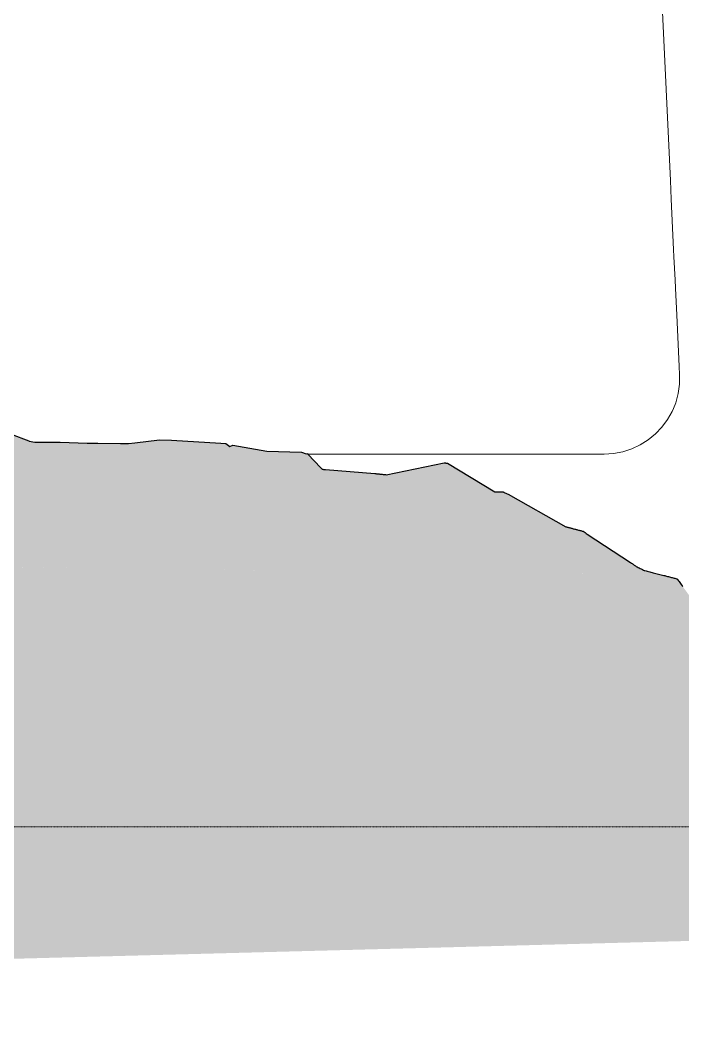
# Model space of a CAD drawing. Header units: inches. Extents: x -10205 to 13964, y -460 to 30702.
# Drawn here: x 835 to 2939, y 7931 to 11147 of the extents above; entities that cross this region are included whole.
import ezdxf

# ---------------------------------------------------------------- set-up
doc = ezdxf.new("R2010")
doc.units = ezdxf.units.IN
doc.header["$MEASUREMENT"] = 0
doc.linetypes.add('Aligning Line 1_8_', pattern=[0.25, 0.125, -0.125])
for name, color, linetype, lineweight in [('0-1', 7, 'Continuous', 5), ('C-TOPO', 7, 'Continuous', 9), ('C-TOPO-2', 130, 'Continuous', 25), ('G-ANNO-SYMB', 111, 'Aligning Line 1_8_', 9)]:
    doc.layers.add(name, color=color, linetype=linetype, lineweight=lineweight)
pattern_1 = [(0, (0, 0), (48, 48), [48, -48]), (0, (0, 18), (48, 48), [48, -48]), (0, (0, 36), (48, 48), [48, -48]), (90, (6, 42), (-48, 48), [48, -48]), (90, (24, 42), (-48, 48), [48, -48]), (90, (42, 42), (-48, 48), [48, -48])]

# ---------------------------------------------------------------- blocks, each defined once
blk = doc.blocks.new('1750 Ox - Topography_rvt-1-SITE PLAN - CAD FILE')
at = {"layer": 'C-TOPO'}
h = blk.add_hatch(dxfattribs=at)
h.set_pattern_fill('FP_19', color=256, style=0, pattern_type=2)
h.set_pattern_definition(pattern_1)
h.paths.add_polyline_path([(1203.9, 9769.2), (1748.4, 9769.2), (1747.1, 9770.5), (1743.4, 9770.3), (1728.8, 9775.5), (1617.9, 9778.3), (1509.9, 9797.8), (1501.2, 9792.9), (1488.3, 9802.6), (1316.1, 9813.5), (1277, 9814.6), (1199.6, 9805.2)], flags=0)
h.paths.add_polyline_path([(-8082.9, 7930.9), (4486.5, 8262.9), (4517, 8983.4), (4514.7, 10456.4), (4514.7, 9846.9), (4509, 10078.3), (4499.6, 10135.1), (4498.6, 9482.7), (4489.2, 9305.6), (4462.4, 9308.9), (4326.9, 9247.4), (4317.4, 9240.9), (4210.2, 9242), (4204.1, 9247.9), (4179.4, 9286.7), (4166.8, 9298), (4019.5, 9302.8), (4021.9, 9240.1), (4024.4, 9168.1), (4026.8, 9095.6), (4028.9, 9023.7), (4030.6, 8961.7), (4031.9, 8908), (4033.1, 8850.1), (4034.2, 8792.3), (4035.2, 8734.4), (4035.9, 8676.6), (4036.5, 8618.8), (4036.9, 8560), (4037.1, 8503.5), (4037.1, 8474.7), (3008.4, 8480.1), (3008.2, 8609.1), (3007.9, 8693.9), (3007.6, 8742.7), (3007.4, 8775.3), (3006.9, 8827.8), (3006.4, 8869.3), (3005.5, 8933.7), (3005, 8961.7), (3004.4, 8987.6), (3003.7, 9021.3), (3002.8, 9052.5), (3001.4, 9095.6), (3000.4, 9122.1), (3000, 9131.4), (2998.9, 9153.2), (2997.8, 9172.9), (2996.7, 9190.8), (2995.5, 9206.8), (2993.8, 9225.4), (2993, 9233.9), (2991.7, 9245.1), (2990.3, 9255.1), (2989, 9263.7), (2987.4, 9272.1), (2986.2, 9277.8), (2984.7, 9283.5), (2983.6, 9287.1), (2938.7, 9348.1), (2934.2, 9351.1), (2928.9, 9354.1), (2923.3, 9357), (2917.4, 9359.7), (2911.1, 9362.3), (2904.5, 9364.7), (2897.5, 9367), (2890.2, 9369.1), (2882.5, 9371.1), (2874.3, 9373), (2865.8, 9374.8), (2856.9, 9376.4), (2847.6, 9377.9), (2837.9, 9379.4), (2827.7, 9380.7), (2813.9, 9382.2), (2806.1, 9383), (2794.7, 9384), (2780.3, 9385.1), (2764, 9386.2), (2744.2, 9387.3), (2723.3, 9388.2), (2701.3, 9389), (2678.2, 9389.7), (2645.5, 9390.4), (2606.2, 9391), (2564.1, 9391.5), (2502.4, 9392), (2236.7, 9394), (2021.7, 9395.9), (1801.5, 9398), (1596, 9400.1), (1400.9, 9402.3), (1208, 9404.7), (1036.6, 9406.9), (888, 9409.1), (735, 9411.5), (359.7, 9417.5), (283.6, 9418.5), (223.4, 9419.1), (176.6, 9419.4), (141.2, 9419.5), (109, 9419.4), (80.1, 9419.1), (59.4, 9418.8), (41, 9418.3), (24.8, 9417.7), (14.2, 9417.1), (4.7, 9416.4), (-1, 9415.9), (-6.2, 9415.3), (-11.1, 9414.5), (-15.5, 9413.7), (-19.6, 9412.8), (-23.3, 9411.7), (-26.8, 9410.5), (-29.9, 9409.1), (-32.8, 9407.6), (-34.2, 9406.8), (-36.8, 9405), (-39.2, 9403), (-41.5, 9400.8), (-43.7, 9398.4), (-44.7, 9397), (-45.7, 9395.4), (-46.7, 9393.4), (-47.7, 9390.9), (-48.6, 9387.8), (-49.5, 9384.1), (-50.4, 9379.5), (-51.3, 9374), (-52.1, 9367.5), (-52.9, 9359.8), (-53.7, 9350.9), (-54.4, 9340.7), (-55.1, 9328.9), (-55.8, 9315.6), (-56.6, 9296.6), (-57.3, 9276), (-57.7, 9265.2), (-58.6, 9229.5), (-59.3, 9196.6), (-60.2, 9139.3), (-61, 9071.8), (-61.7, 8989.1), (-62.2, 8902.5), (-62.6, 8799), (-62.9, 8681.6), (-63, 8549.6), (-63.1, 8477.9), (-405.4, 8477.9), (-443.2, 9769.2), (1203.9, 9769.2), (1199.6, 9805.2), (1178.7, 9802.6), (1082.2, 9803.7), (1047.7, 9803.8), (932.7, 9807.3), (881.5, 9807.3), (862.3, 9810.9), (807, 9832.3), (806.9, 9832.1), (779.4, 9833), (777, 9838.1), (662.8, 9854.1), (638.8, 9850.5), (626.5, 9850), (496.6, 9872.4), (420.6, 9863.4), (402.3, 9854.9), (400.9, 9854.9), (399, 9854.1), (329.6, 9819.9), (283.3, 9803.4), (265.5, 9802.9), (233.1, 9815.4), (149.7, 9818.5), (80, 9816), (53.7, 9806.5), (47.5, 9806.7), (47.2, 9806.6), (20.9, 9806.7), (20.6, 9807.7), (-70.6, 9820.1), (-71.6, 9819.9), (-132.8, 9817), (-188.4, 9814.1), (-221.5, 9818.4), (-225.3, 9818.4), (-235.1, 9816.4), (-240.8, 9815.7), (-244.1, 9815.4), (-343.6, 9802.8), (-389.2, 9799.1), (-412, 9797.9), (-419.9, 9797.3), (-515.8, 9788.1), (-539.9, 9786), (-633.2, 9724.5), (-647, 9712.5), (-772.8, 9639.9), (-796.3, 9619.9), (-866.8, 9557.7), (-882.5, 9549.5), (-890.7, 9544.7), (-983.3, 9505.3), (-999.1, 9499.6), (-1097.9, 9495.8), (-1125.6, 9493.6), (-1175.3, 9481.9), (-1269.9, 9470.6), (-1332.9, 9475.6), (-1358.8, 9474.5), (-1374, 9474.8), (-1480.8, 9462.7), (-1526.7, 9465.8), (-1559.9, 9463.4), (-1664.3, 9463.4), (-1766.5, 9466.2), (-1777.7, 9467.6), (-1794.9, 9468.6), (-1808.8, 9470.5), (-1904.9, 9467.7), (-1929.8, 9459.8), (-2072.8, 9435.2), (-2105.9, 9427.5), (-2209.3, 9404.7), (-2217.7, 9402.1), (-2294.1, 9369), (-2312.4, 9362), (-2361.4, 9351.6), (-2365.1, 9350.4), (-2383.2, 9351.6), (-2399.7, 9352.4), (-2541.5, 9356.8), (-2558.3, 9356.9), (-2579, 9357.4), (-2684, 9367.1), (-2729.7, 9357.4), (-2746.8, 9354.6), (-2757.3, 9358.3), (-2885, 9365.9), (-2947.3, 9366.1), (-3002.5, 9367.2), (-3034.8, 9368.1), (-3162, 9387.4), (-3217.3, 9365.3), (-3228.1, 9362.7), (-3247.1, 9362.3), (-3359.8, 9360.9), (-3366.5, 9361.3), (-3382.5, 9363.9), (-3452.7, 9373.6), (-3521.2, 9382.6), (-3527.3, 9382.6), (-3543.2, 9382), (-3652.8, 9374.7), (-3700.1, 9378.9), (-3709.6, 9376.6), (-3767.6, 9358.7), (-3808.4, 9351.8), (-3820.5, 9345), (-3906.4, 9307), (-3913.8, 9303.2), (-3964.2, 9296.3), (-3976.4, 9283.6), (-3979.8, 9285.7), (-3968.7, 8277.4), (-4064.2, 8277.4), (-4064.2, 9302), (-4070.2, 9302.2), (-4070.2, 8277.4), (-4430.2, 8277.4), (-4430.2, 9384.2), (-4509.1, 9380.2), (-4659.7, 9387.1), (-4673.3, 9385.6), (-4686.3, 9386.9), (-4848, 9391.7), (-4874.5, 9381.6), (-5035.5, 9347.8), (-5127.5, 9286.2), (-5180.2, 9269), (-5330.9, 9244.1), (-5351.4, 9241.7), (-5364.9, 9232.1), (-5377.9, 9230.5), (-5603.2, 9178.7), (-5616.1, 9170), (-5633.9, 9170), (-5761, 9104.4), (-5782.5, 9098), (-5874.9, 9051.3), (-5992.6, 8972.9), (-6017, 8973.3), (-6035.3, 8946.1), (-6148.6, 8908.1), (-6175, 8908.8), (-6196.8, 8904.9), (-6395.2, 8924.9), (-6417.6, 8922.6), (-6444.2, 8930.2), (-6555.5, 8990.3), (-6567.9, 8986.9), (-6673.7, 9075.3), (-6812.6, 9069.1), (-6861.7, 9065), (-7131.2, 8860.4), (-7145.8, 8864.8), (-7152.8, 8788.8), (-7161.5, 8784.5), (-7171.8, 8774.4), (-7290, 8714.3), (-7307.8, 8717.9), (-7319.7, 8717.6), (-7346, 8761.2), (-7380.5, 8791.6), (-7398.1, 8782), (-7775.4, 8948.6), (-7834.7, 8938.4), (-7937, 8879.6), (-7976.8, 8916), (-8136.4, 8900.8), (-8327.2, 8864.1), (-8361.6, 8829), (-8415.5, 8750.2), (-8451.2, 8742.7), (-8471.9, 8744.6), (-8464.9, 8454), (-8895.6, 8454), (-8895.7, 8617.6), (-8895.9, 8653), (-9016.4, 8596), (-9040.5, 8557.2), (-9057.5, 8558), (-9115.5, 8464.7), (-9177.1, 8440.8), (-9087.5, 8300.3), (-9586.4, 8277.3), (-8090.7, 7932.8)], flags=0)
h = blk.add_hatch(dxfattribs=at)
h.set_pattern_fill('FP_19', color=256, style=0, pattern_type=2)
h.set_pattern_definition(pattern_1)
h.paths.add_polyline_path([(-197.8, 8477.9), (-63.1, 8477.9), (-63, 8617.5), (-62.7, 8772.6), (-62.4, 8852.4), (-61.9, 8961.7), (-61.4, 9033.9), (-60.6, 9106.9), (-59.8, 9169.2), (-58.8, 9221.7), (-57.7, 9265.2), (-56.6, 9296.6), (-56.5, 9300.7), (-55.8, 9315.6), (-55.1, 9328.9), (-54.4, 9340.7), (-53.7, 9350.9), (-52.5, 9363.4), (-51.8, 9370), (-51.3, 9374), (-50.4, 9379.5), (-49.5, 9384.1), (-48.6, 9387.8), (-47.7, 9390.9), (-46.7, 9393.4), (-45.7, 9395.4), (-44.7, 9397), (-43.7, 9398.4), (-41.5, 9400.8), (-39.2, 9403), (-36.8, 9405), (-34.2, 9406.8), (-31.4, 9408.4), (-28.4, 9409.8), (-25.1, 9411.1), (-21.5, 9412.3), (-17.6, 9413.3), (-13.3, 9414.1), (-8.7, 9414.9), (-3.7, 9415.6), (1.8, 9416.2), (10.9, 9416.9), (21.2, 9417.5), (32.7, 9418), (50, 9418.6), (69.5, 9419), (91.2, 9419.3), (121.4, 9419.4), (155, 9419.5), (199.4, 9419.3), (252.3, 9418.8), (311.2, 9418.1), (390.1, 9417), (510.4, 9415.1), (902.5, 9408.9), (1051.9, 9406.7), (1208, 9404.7), (1384.7, 9402.5), (1579.8, 9400.3), (1789.2, 9398.1), (1997.6, 9396.1), (2195.5, 9394.3), (2384.3, 9392.8), (2583.2, 9391.3), (2628.4, 9390.7), (2662.1, 9390), (2686, 9389.4), (2710.1, 9388.7), (2730.4, 9387.9), (2751, 9386.9), (2770.4, 9385.8), (2788.8, 9384.5), (2800.5, 9383.5), (2814.3, 9382.2), (2822.5, 9381.3), (2833.8, 9379.9), (2842.8, 9378.7), (2852.3, 9377.2), (2861.4, 9375.6), (2870.1, 9373.9), (2878.4, 9372.1), (2887.5, 9369.8), (2893.9, 9368.1), (2901.1, 9365.9), (2908.1, 9363.4), (2914.3, 9361), (2920.4, 9358.4), (2926.2, 9355.6), (2931.7, 9352.5), (2936.7, 9349.5), (2938.6, 9348.3), (2920.6, 9372.8), (2816.2, 9399.7), (2792.8, 9411.2), (2622.1, 9523.8), (2567.9, 9538.4), (2384.3, 9641.6), (2378.9, 9643.5), (2369.6, 9648.6), (2342.3, 9649.3), (2191.4, 9740.4), (2186.9, 9740.6), (2185.4, 9741.5), (2183.8, 9741.2), (2180.9, 9741.6), (1997.6, 9703.6), (1961.6, 9707.3), (1800, 9720.3), (1794.5, 9720.8), (1793.2, 9722.1), (1789.8, 9725.3), (1748.4, 9769.2), (-443.2, 9769.2), (-405.4, 8477.9)], flags=0)
h.paths.add_polyline_path([(-62.4, 8852.4), (-62.4, 8852.4), (-62.4, 8902.3)], flags=0)
h.paths.add_polyline_path([(465.1, 9415.9), (465.1, 9416.2), (465.1, 9419.7)], flags=0)
for p, q in [((2864.5, 11371.3), (2899.4, 10637.6)), ((2864.5, 11371.3), (2899.4, 10637.6)), ((2902.2, 10578.9), (2899.4, 10637.6)), ((2899.4, 10637.6), (2902.2, 10578.9)), ((2909.8, 10419.3), (2902.2, 10578.9)), ((2909.8, 10419.3), (2902.2, 10578.9)), ((2910.9, 10395.5), (2909.8, 10419.3)), ((2910.9, 10395.5), (2909.8, 10419.3)), ((2910.9, 10395.5), (2914.4, 10322.7)), ((2914.4, 10322.7), (2910.9, 10395.5)), ((2914.4, 10322.7), (2915.6, 10296.6)), ((2915.6, 10296.6), (2914.4, 10322.7)), ((2915.6, 10296.6), (2919.8, 10209.8)), ((2915.6, 10296.6), (2919.8, 10209.8)), ((2927.4, 10048.3), (2919.8, 10209.8)), ((2927.4, 10048.3), (2919.8, 10209.8)), ((2928.8, 10020.6), (2927.4, 10048.3)), ((2928.8, 10020.6), (2927.4, 10048.3)), ((2928.3, 9990.7), (2928.8, 10020.6)), ((2928.8, 10020.6), (2928.3, 9990.7)), ((2928.3, 9990.7), (2924.2, 9961.1)), ((2924.2, 9961.1), (2928.3, 9990.7)), ((2924.2, 9961.1), (2916.4, 9932.3)), ((2924.2, 9961.1), (2916.4, 9932.3)), ((2908.9, 9914.1), (2905.1, 9904.7)), ((2905.1, 9904.7), (2908.9, 9914.1)), ((2908.9, 9914.1), (2916.4, 9932.3)), ((2916.4, 9932.3), (2908.9, 9914.1)), ((2890.4, 9878.7), (2872.7, 9854.7)), ((2890.4, 9878.7), (2872.7, 9854.7)), ((2905.1, 9904.7), (2890.4, 9878.7)), ((2905.1, 9904.7), (2890.4, 9878.7)), ((2872.7, 9854.7), (2852.1, 9833.1)), ((2852.1, 9833.1), (2872.7, 9854.7)), ((862.3, 9810.9), (807, 9832.3)), ((862.3, 9810.9), (863.6, 9810.6)), ((881.8, 9807.3), (863.6, 9810.6)), ((1277, 9814.6), (1199.6, 9805.2)), ((1277, 9814.6), (1316.1, 9813.5)), ((1472.1, 9803.6), (1316.1, 9813.5)), ((2829, 9814.2), (2803.7, 9798.4)), ((2803.7, 9798.4), (2829, 9814.2)), ((2829, 9814.2), (2852.1, 9833.1)), ((2852.1, 9833.1), (2829, 9814.2)), ((920.7, 9807.3), (881.8, 9807.3)), ((920.7, 9807.3), (932.7, 9807.3)), ((961.8, 9806.5), (932.7, 9807.3)), ((1047.7, 9803.8), (961.8, 9806.5)), ((1047.7, 9803.8), (1082.2, 9803.7)), ((1153.4, 9802.9), (1082.2, 9803.7)), ((1153.4, 9802.9), (1178.7, 9802.6)), ((1199.6, 9805.2), (1178.7, 9802.6)), ((1472.1, 9803.6), (1488.3, 9802.6)), ((1488.3, 9802.6), (1501.2, 9792.9)), ((1509.9, 9797.8), (1501.2, 9792.9)), ((1564.7, 9787.9), (1509.9, 9797.8)), ((1617.9, 9778.3), (1564.7, 9787.9)), ((1617.9, 9778.3), (1728.8, 9775.5)), ((2776.6, 9785.7), (2748.2, 9776.6)), ((2776.6, 9785.7), (2748.2, 9776.6)), ((2776.6, 9785.7), (2803.7, 9798.3)), ((2803.7, 9798.3), (2776.6, 9785.7)), ((2803.7, 9798.4), (2803.7, 9798.3)), ((2803.7, 9798.4), (2803.7, 9798.3)), ((1743.4, 9770.3), (1728.8, 9775.5)), ((1747.1, 9770.5), (1743.4, 9770.3)), ((1747.1, 9770.5), (1748.4, 9769.2)), ((1792.1, 9769.2), (1748.4, 9769.2)), ((1792.1, 9769.2), (1748.4, 9769.2)), ((1748.4, 9769.2), (1789.8, 9725.3)), ((1977.1, 9769.2), (1792.1, 9769.2)), ((1792.1, 9769.2), (1977.1, 9769.2)), ((1979.8, 9769.2), (1977.1, 9769.2)), ((1979.8, 9769.2), (1977.1, 9769.2)), ((2188.8, 9769.2), (1979.8, 9769.2)), ((1979.8, 9769.2), (2188.8, 9769.2)), ((2274, 9769.2), (2188.8, 9769.2)), ((2188.8, 9769.2), (2274, 9769.2)), ((2274, 9769.2), (2344.1, 9769.2)), ((2344.1, 9769.2), (2274, 9769.2)), ((2367.5, 9769.2), (2344.1, 9769.2)), ((2344.1, 9769.2), (2367.5, 9769.2)), ((2367.5, 9769.2), (2444.8, 9769.2)), ((2367.5, 9769.2), (2444.8, 9769.2)), ((2689, 9769.2), (2444.8, 9769.2)), ((2444.8, 9769.2), (2689, 9769.2)), ((2689, 9769.2), (2718.8, 9771)), ((2718.8, 9771), (2689, 9769.2)), ((2748.2, 9776.6), (2718.8, 9771)), ((2748.2, 9776.6), (2718.8, 9771)), ((1789.8, 9725.3), (1791.7, 9723.5)), ((1791.7, 9723.5), (1793.2, 9722.1)), ((1793.2, 9722.1), (1793.7, 9721.6)), ((1793.7, 9721.6), (1794.5, 9720.8)), ((1794.5, 9720.8), (1795.2, 9720.7)), ((1795.2, 9720.7), (1795.8, 9720.7)), ((1795.8, 9720.7), (1797.9, 9720.5)), ((1800, 9720.3), (1797.9, 9720.5)), ((1802.1, 9720), (1800, 9720.3)), ((1804.2, 9719.8), (1802.1, 9720)), ((1961.6, 9707.3), (1804.2, 9719.8)), ((2180.9, 9741.6), (1997.6, 9703.6)), ((2180.9, 9741.6), (2181.9, 9741.4)), ((2181.9, 9741.4), (2183, 9741.3)), ((2183, 9741.3), (2183.8, 9741.2)), ((2183.8, 9741.2), (2184, 9741.2)), ((2185.1, 9741.5), (2184, 9741.2)), ((2185.1, 9741.5), (2185.4, 9741.5)), ((2185.4, 9741.5), (2186.1, 9741.1)), ((2186.1, 9741.1), (2186.9, 9740.6)), ((2186.9, 9740.6), (2187.2, 9740.6)), ((2187.2, 9740.6), (2188.3, 9740.5)), ((2188.3, 9740.5), (2189.3, 9740.5)), ((2190.4, 9740.5), (2189.3, 9740.5)), ((2191.4, 9740.4), (2190.4, 9740.5)), ((2342.3, 9649.3), (2191.4, 9740.4)), ((1961.6, 9707.3), (1964.1, 9707)), ((1966.7, 9706.7), (1964.1, 9707)), ((1969.2, 9706.5), (1966.7, 9706.7)), ((1969.2, 9706.5), (1971.8, 9706.2)), ((1971.8, 9706.2), (1974.4, 9705.9)), ((1977, 9705.7), (1974.4, 9705.9)), ((1979.2, 9705.5), (1977, 9705.7)), ((1979.2, 9705.5), (1981.8, 9705.2)), ((1981.8, 9705.2), (1984.4, 9704.9)), ((1984.4, 9704.9), (1987.1, 9704.7)), ((1987.1, 9704.7), (1989.7, 9704.4)), ((1992.3, 9704.1), (1989.7, 9704.4)), ((1994.9, 9703.9), (1992.3, 9704.1)), ((1997.6, 9703.6), (1994.9, 9703.9)), ((2342.3, 9649.3), (2344.8, 9649.3)), ((2344.8, 9649.3), (2347.4, 9649.2)), ((2349.9, 9649.1), (2347.4, 9649.2)), ((2352.4, 9649.1), (2349.9, 9649.1)), ((2352.4, 9649.1), (2354.8, 9649)), ((2354.8, 9649), (2357.3, 9649)), ((2357.3, 9649), (2359.7, 9648.9)), ((2359.7, 9648.9), (2362.2, 9648.8)), ((2362.2, 9648.8), (2364.5, 9648.8)), ((2364.5, 9648.8), (2366.9, 9648.7)), ((2369.3, 9648.7), (2366.9, 9648.7)), ((2369.6, 9648.6), (2369.3, 9648.7)), ((2371.6, 9647.5), (2369.6, 9648.6)), ((2371.6, 9647.5), (2374.1, 9646.2)), ((2374.1, 9646.2), (2376.6, 9644.7)), ((2378.9, 9643.5), (2376.6, 9644.7)), ((2378.9, 9643.5), (2379.1, 9643.4)), ((2381.7, 9642.5), (2379.1, 9643.4)), ((2384.3, 9641.6), (2381.7, 9642.5)), ((2567.9, 9538.4), (2384.3, 9641.6)), ((2567.9, 9538.4), (2569.9, 9537.8)), ((2571.9, 9537.3), (2569.9, 9537.8)), ((2574, 9536.7), (2571.9, 9537.3)), ((2576, 9536.2), (2574, 9536.7)), ((2576, 9536.2), (2578.1, 9535.6)), ((2578.1, 9535.6), (2580.2, 9535.1)), ((2582.3, 9534.5), (2580.2, 9535.1)), ((2582.3, 9534.5), (2584.5, 9533.9)), ((2584.5, 9533.9), (2586.7, 9533.3)), ((2588.9, 9532.7), (2586.7, 9533.3)), ((2588.9, 9532.7), (2591.1, 9532.1)), ((2593.4, 9531.5), (2591.1, 9532.1)), ((2595.7, 9530.9), (2593.4, 9531.5)), ((2595.7, 9530.9), (2598, 9530.3)), ((2598, 9530.3), (2600.3, 9529.7)), ((2600.3, 9529.7), (2602.7, 9529.1)), ((2602.7, 9529.1), (2605, 9528.4)), ((2607.4, 9527.8), (2605, 9528.4)), ((2607.4, 9527.8), (2609.9, 9527.1)), ((2609.9, 9527.1), (2612.3, 9526.5)), ((2612.3, 9526.5), (2614.8, 9525.8)), ((2617.3, 9525.1), (2614.8, 9525.8)), ((2617.3, 9525.1), (2619.8, 9524.5)), ((2619.8, 9524.5), (2622.1, 9523.8)), ((2622.3, 9523.7), (2622.1, 9523.8)), ((2622.3, 9523.7), (2625.4, 9521.7)), ((2628.6, 9519.6), (2625.4, 9521.7)), ((2628.6, 9519.6), (2632.1, 9517.3)), ((2635.7, 9514.9), (2632.1, 9517.3)), ((2772.4, 9424.7), (2635.7, 9514.9)), ((2772.4, 9424.7), (2773.6, 9423.9)), ((2773.6, 9423.9), (2774.9, 9423)), ((2776.2, 9422.1), (2774.9, 9423)), ((2776.2, 9422.1), (2777.7, 9421.2)), ((2777.7, 9421.2), (2779.2, 9420.2)), ((2779.2, 9420.2), (2780.9, 9419.1)), ((2780.9, 9419.1), (2782.7, 9417.9)), ((2784.6, 9416.6), (2782.7, 9417.9)), ((2784.6, 9416.6), (2786.7, 9415.3)), ((2786.7, 9415.3), (2788.9, 9413.8)), ((2788.9, 9413.8), (2791.3, 9412.2)), ((2792.8, 9411.2), (2791.3, 9412.2)), ((2792.8, 9411.2), (2794, 9410.6)), ((2794, 9410.6), (2796.9, 9409.2)), ((2796.9, 9409.2), (2800, 9407.7)), ((2800, 9407.7), (2803.3, 9406.1)), ((2806.8, 9404.4), (2803.3, 9406.1)), ((2806.8, 9404.4), (2810.4, 9402.6)), ((2810.4, 9402.6), (2814.3, 9400.7)), ((2814.3, 9400.7), (2816.2, 9399.7)), ((2816.2, 9399.7), (2818.2, 9399.2)), ((2822.1, 9398.2), (2818.2, 9399.2)), ((2822.1, 9398.2), (2826, 9397.2)), ((2826, 9397.2), (2829.9, 9396.2)), ((2829.9, 9396.2), (2833.8, 9395.2)), ((2833.8, 9395.2), (2837.6, 9394.2)), ((2841.4, 9393.2), (2837.6, 9394.2)), ((2841.4, 9393.2), (2845.2, 9392.2)), ((2848.9, 9391.3), (2845.2, 9392.2)), ((2878.2, 9383.7), (2848.9, 9391.3)), ((2878.2, 9383.7), (2881.3, 9382.9)), ((2884.4, 9382.1), (2881.3, 9382.9)), ((2884.4, 9382.1), (2887.5, 9381.3)), ((2887.5, 9381.3), (2890.6, 9380.5)), ((2890.6, 9380.5), (2893.6, 9379.7)), ((2893.6, 9379.7), (2896.7, 9378.9)), ((2899.7, 9378.2), (2896.7, 9378.9)), ((2899.7, 9378.2), (2902.6, 9377.4)), ((2902.6, 9377.4), (2905.5, 9376.7)), ((2905.5, 9376.7), (2908.4, 9375.9)), ((2911.1, 9375.2), (2908.4, 9375.9)), ((2911.1, 9375.2), (2913.8, 9374.5)), ((2913.8, 9374.5), (2916.4, 9373.8)), ((2916.4, 9373.8), (2919, 9373.2)), ((2919, 9373.2), (2920.6, 9372.8)), ((2921.2, 9371.9), (2920.6, 9372.8)), ((2921.2, 9371.9), (2923.1, 9369.3)), ((2923.1, 9369.3), (2925.1, 9366.6)), ((2925.1, 9366.6), (2927.2, 9363.8)), ((2929.4, 9360.8), (2927.2, 9363.8)), ((2929.4, 9360.8), (2931.7, 9357.6)), ((2931.7, 9357.6), (2934.1, 9354.4)), ((2936.6, 9351), (2934.1, 9354.4)), ((2938.7, 9348.1), (2936.6, 9351))]:
    blk.add_line(p, q, dxfattribs=at)
at = {"layer": 'C-TOPO-2'}
for p, q in [((807, 9832.3), (862.3, 9810.9)), ((862.3, 9810.9), (863.6, 9810.6)), ((863.6, 9810.6), (881.8, 9807.3)), ((1199.6, 9805.2), (1277, 9814.6)), ((1277, 9814.6), (1316.1, 9813.5)), ((1316.1, 9813.5), (1472.1, 9803.6)), ((881.8, 9807.3), (920.7, 9807.3)), ((920.7, 9807.3), (932.7, 9807.3)), ((932.7, 9807.3), (961.8, 9806.5)), ((961.8, 9806.5), (1047.7, 9803.8)), ((1047.7, 9803.8), (1082.2, 9803.7)), ((1082.2, 9803.7), (1153.4, 9802.9)), ((1153.4, 9802.9), (1178.7, 9802.6)), ((1178.7, 9802.6), (1199.6, 9805.2)), ((1472.1, 9803.6), (1488.3, 9802.6)), ((1488.3, 9802.6), (1501.2, 9792.9)), ((1501.2, 9792.9), (1509.9, 9797.8)), ((1509.9, 9797.8), (1564.7, 9787.9)), ((1564.7, 9787.9), (1617.9, 9778.3)), ((1617.9, 9778.3), (1728.8, 9775.5)), ((1728.8, 9775.5), (1743.4, 9770.3)), ((1743.4, 9770.3), (1747.1, 9770.5)), ((1747.1, 9770.5), (1748.4, 9769.2)), ((1748.4, 9769.2), (1789.8, 9725.3)), ((1789.8, 9725.3), (1791.7, 9723.5)), ((1791.7, 9723.5), (1793.2, 9722.1)), ((1793.2, 9722.1), (1793.7, 9721.6)), ((1793.7, 9721.6), (1794.5, 9720.8)), ((1794.5, 9720.8), (1795.2, 9720.7)), ((1795.2, 9720.7), (1795.8, 9720.7)), ((1795.8, 9720.7), (1797.9, 9720.5)), ((1797.9, 9720.5), (1800, 9720.3)), ((1800, 9720.3), (1802.1, 9720)), ((1802.1, 9720), (1804.2, 9719.8)), ((1804.2, 9719.8), (1961.6, 9707.3)), ((1997.6, 9703.6), (2180.9, 9741.6)), ((2180.9, 9741.6), (2181.9, 9741.4)), ((2181.9, 9741.4), (2183, 9741.3)), ((2183, 9741.3), (2183.8, 9741.2)), ((2183.8, 9741.2), (2184, 9741.2)), ((2184, 9741.2), (2185.1, 9741.5)), ((2185.1, 9741.5), (2185.4, 9741.5)), ((2185.4, 9741.5), (2186.1, 9741.1)), ((2186.1, 9741.1), (2186.9, 9740.6)), ((2186.9, 9740.6), (2187.2, 9740.6)), ((2187.2, 9740.6), (2188.3, 9740.5)), ((2188.3, 9740.5), (2189.3, 9740.5)), ((2189.3, 9740.5), (2190.4, 9740.5)), ((2190.4, 9740.5), (2191.4, 9740.4)), ((2191.4, 9740.4), (2342.3, 9649.3)), ((1961.6, 9707.3), (1964.1, 9707)), ((1964.1, 9707), (1966.7, 9706.7)), ((1966.7, 9706.7), (1969.2, 9706.5)), ((1969.2, 9706.5), (1971.8, 9706.2)), ((1971.8, 9706.2), (1974.4, 9705.9)), ((1974.4, 9705.9), (1977, 9705.7)), ((1977, 9705.7), (1979.2, 9705.5)), ((1979.2, 9705.5), (1981.8, 9705.2)), ((1981.8, 9705.2), (1984.4, 9704.9)), ((1984.4, 9704.9), (1987.1, 9704.7)), ((1987.1, 9704.7), (1989.7, 9704.4)), ((1989.7, 9704.4), (1992.3, 9704.1)), ((1992.3, 9704.1), (1994.9, 9703.9)), ((1994.9, 9703.9), (1997.6, 9703.6)), ((2342.3, 9649.3), (2344.8, 9649.3)), ((2344.8, 9649.3), (2347.4, 9649.2)), ((2347.4, 9649.2), (2349.9, 9649.1)), ((2349.9, 9649.1), (2352.4, 9649.1)), ((2352.4, 9649.1), (2354.8, 9649)), ((2354.8, 9649), (2357.3, 9649)), ((2357.3, 9649), (2359.7, 9648.9)), ((2359.7, 9648.9), (2362.2, 9648.8)), ((2362.2, 9648.8), (2364.5, 9648.8)), ((2364.5, 9648.8), (2366.9, 9648.7)), ((2366.9, 9648.7), (2369.3, 9648.7)), ((2369.3, 9648.7), (2369.6, 9648.6)), ((2369.6, 9648.6), (2371.6, 9647.5)), ((2371.6, 9647.5), (2374.1, 9646.2)), ((2374.1, 9646.2), (2376.6, 9644.7)), ((2376.6, 9644.7), (2378.9, 9643.5)), ((2378.9, 9643.5), (2379.1, 9643.4)), ((2379.1, 9643.4), (2381.7, 9642.5)), ((2381.7, 9642.5), (2384.3, 9641.6)), ((2384.3, 9641.6), (2567.9, 9538.4)), ((2567.9, 9538.4), (2569.9, 9537.8)), ((2569.9, 9537.8), (2571.9, 9537.3)), ((2571.9, 9537.3), (2574, 9536.7)), ((2574, 9536.7), (2576, 9536.2)), ((2576, 9536.2), (2578.1, 9535.6)), ((2578.1, 9535.6), (2580.2, 9535.1)), ((2580.2, 9535.1), (2582.3, 9534.5)), ((2582.3, 9534.5), (2584.5, 9533.9)), ((2584.5, 9533.9), (2586.7, 9533.3)), ((2586.7, 9533.3), (2588.9, 9532.7)), ((2588.9, 9532.7), (2591.1, 9532.1)), ((2591.1, 9532.1), (2593.4, 9531.5)), ((2593.4, 9531.5), (2595.7, 9530.9)), ((2595.7, 9530.9), (2598, 9530.3)), ((2598, 9530.3), (2600.3, 9529.7)), ((2600.3, 9529.7), (2602.7, 9529.1)), ((2602.7, 9529.1), (2605, 9528.4)), ((2605, 9528.4), (2607.4, 9527.8)), ((2607.4, 9527.8), (2609.9, 9527.1)), ((2609.9, 9527.1), (2612.3, 9526.5)), ((2612.3, 9526.5), (2614.8, 9525.8)), ((2614.8, 9525.8), (2617.3, 9525.1)), ((2617.3, 9525.1), (2619.8, 9524.5)), ((2619.8, 9524.5), (2622.1, 9523.8)), ((2622.1, 9523.8), (2622.3, 9523.7)), ((2622.3, 9523.7), (2625.4, 9521.7)), ((2625.4, 9521.7), (2628.6, 9519.6)), ((2628.6, 9519.6), (2632.1, 9517.3)), ((2632.1, 9517.3), (2635.7, 9514.9)), ((2635.7, 9514.9), (2772.4, 9424.7)), ((2772.4, 9424.7), (2773.6, 9423.9)), ((2773.6, 9423.9), (2774.9, 9423)), ((2774.9, 9423), (2776.2, 9422.1)), ((2776.2, 9422.1), (2777.7, 9421.2)), ((2777.7, 9421.2), (2779.2, 9420.2)), ((2779.2, 9420.2), (2780.9, 9419.1)), ((2780.9, 9419.1), (2782.7, 9417.9)), ((2782.7, 9417.9), (2784.6, 9416.6)), ((2784.6, 9416.6), (2786.7, 9415.3)), ((2786.7, 9415.3), (2788.9, 9413.8)), ((2788.9, 9413.8), (2791.3, 9412.2)), ((2791.3, 9412.2), (2792.8, 9411.2)), ((2792.8, 9411.2), (2794, 9410.6)), ((2794, 9410.6), (2796.9, 9409.2)), ((2796.9, 9409.2), (2800, 9407.7)), ((2800, 9407.7), (2803.3, 9406.1)), ((2803.3, 9406.1), (2806.8, 9404.4)), ((2806.8, 9404.4), (2810.4, 9402.6)), ((2810.4, 9402.6), (2814.3, 9400.7)), ((2814.3, 9400.7), (2816.2, 9399.7)), ((2816.2, 9399.7), (2818.2, 9399.2)), ((2818.2, 9399.2), (2822.1, 9398.2)), ((2822.1, 9398.2), (2826, 9397.2)), ((2826, 9397.2), (2829.9, 9396.2)), ((2829.9, 9396.2), (2833.8, 9395.2)), ((2833.8, 9395.2), (2837.6, 9394.2)), ((2837.6, 9394.2), (2841.4, 9393.2)), ((2841.4, 9393.2), (2845.2, 9392.2)), ((2845.2, 9392.2), (2848.9, 9391.3)), ((2848.9, 9391.3), (2878.2, 9383.7)), ((2878.2, 9383.7), (2881.3, 9382.9)), ((2881.3, 9382.9), (2884.4, 9382.1)), ((2884.4, 9382.1), (2887.5, 9381.3)), ((2887.5, 9381.3), (2890.6, 9380.5)), ((2890.6, 9380.5), (2893.6, 9379.7)), ((2893.6, 9379.7), (2896.7, 9378.9)), ((2896.7, 9378.9), (2899.7, 9378.2)), ((2899.7, 9378.2), (2902.6, 9377.4)), ((2902.6, 9377.4), (2905.5, 9376.7)), ((2905.5, 9376.7), (2908.4, 9375.9)), ((2908.4, 9375.9), (2911.1, 9375.2)), ((2911.1, 9375.2), (2913.8, 9374.5)), ((2913.8, 9374.5), (2916.4, 9373.8)), ((2916.4, 9373.8), (2919, 9373.2)), ((2919, 9373.2), (2920.6, 9372.8)), ((2920.6, 9372.8), (2921.2, 9371.9)), ((2921.2, 9371.9), (2923.1, 9369.3)), ((2923.1, 9369.3), (2925.1, 9366.6)), ((2925.1, 9366.6), (2927.2, 9363.8)), ((2927.2, 9363.8), (2929.4, 9360.8)), ((2929.4, 9360.8), (2931.7, 9357.6)), ((2931.7, 9357.6), (2934.1, 9354.4)), ((2934.1, 9354.4), (2936.6, 9351)), ((2936.6, 9351), (2938.7, 9348.1))]:
    blk.add_line(p, q, dxfattribs=at)

msp = doc.modelspace()

# ---------------------------------------------------------------- linework, layer by layer
at = {"layer": 'G-ANNO-SYMB'}
msp.add_line((4312.7, 8585.3), (-9418.3, 8585.3), dxfattribs=at)

# ---------------------------------------------------------------- block references
at = {"layer": '0-1'}
msp.add_blockref('1750 Ox - Topography_rvt-1-SITE PLAN - CAD FILE', (0, 0), dxfattribs=at)

doc.saveas('drawing.dxf')
